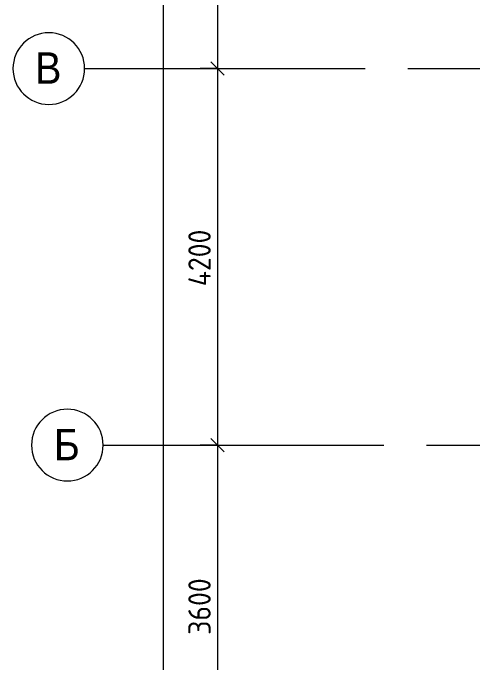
# Model space of a CAD drawing. Header units: millimetres. Extents: x 957 to 217451, y -8553 to 29000.
# Drawn here: x 23991 to 29117, y 1169 to 8420 of the extents above; entities that cross this region are included whole.
import ezdxf

# ---------------------------------------------------------------- set-up
doc = ezdxf.new("R2010")
doc.units = ezdxf.units.MM
doc.linetypes.add('Осевая', pattern=[3175, 635, -476.25, 1587.5, -476.25])
for name, color, linetype, lineweight in [('A-ANNO-DIMS', 7, 'Continuous', 9), ('A-ANNO-DIMS-100', 7, 'Continuous', 9), ('Оси', 7, 'Continuous', 9), ('Оси-1', 7, 'Continuous', 20), ('Оси-2', 7, 'Осевая', 9)]:
    doc.layers.add(name, color=color, linetype=linetype, lineweight=lineweight)
doc.styles.add('Arial', font='arial.ttf', dxfattribs={"width": 0.9, "height": 350})
doc.styles.add('ISOCPEUR_2', font='isocpeur.ttf', dxfattribs={"width": 0.9, "height": 250})
doc.dimstyles.new('ISO-2_5_0_9К_БОЛЬШОЙ', dxfattribs={"dimscale": 304.8, "dimtxt": 248.995294, "dimasz": 0.492126, "dimexe": 0.393701, "dimexo": 0.984252, "dimgap": 0, "dimtad": 1, "dimdec": 0, "dimrnd": 10, "dimzin": 0, "dimdsep": 46, "dimtxsty": 'ISOCPEUR_2', "dimblk1": 'OBLIQUE', "dimblk2": 'OBLIQUE', "dimsah": 1, "dimcen": 0.09, "dimdle": 0.393701, "dimazin": 0, "dimtfac": 1, "dimtdec": 4, "dimtix": 1, "dimtmove": 0, "dimatfit": 3, "dimfxl": 1, "dimtvp": 1, "dimtolj": 1, "dimtzin": 0, "dimarcsym": 2})

# ---------------------------------------------------------------- blocks, each defined once
blk = doc.blocks.new('Ось сетки - D8-29747960-План расстановки мебели и оборудования 3 этажа в осях 1-12')
at = {"layer": 'Оси-1'}
for start, end in [(360, 180), (180, 360)]:
    blk.add_arc((0, 0), 4, start, end, dxfattribs=at)
blk = doc.blocks.new('DIMBLOCK22-План расстановки мебели и оборудования 3 этажа в осях 1-12')
at = {"layer": 'A-ANNO-DIMS-100', "lineweight": 20}
for p, q in [((26275.7, 10500), (26200.7, 10575)), ((26275.7, 10500), (26350.7, 10425)), ((26275.7, 7800), (26200.7, 7875)), ((26275.7, 7800), (26350.7, 7725))]:
    blk.add_line(p, q, dxfattribs=at)
at = {"layer": 'A-ANNO-DIMS-100'}
for p, q in [((29008.7, 10500), (26155.7, 10500)), ((26275.7, 10500), (26275.7, 7800)), ((26275.7, 10500), (29008.7, 10500)), ((26081.7, 7800), (26395.7, 7800)), ((26275.7, 7800), (26081.7, 7800))]:
    blk.add_line(p, q, dxfattribs=at)
at = {"layer": 'A-ANNO-DIMS-100', "color": 0, "insert": (25949, 8834), "char_height": 250, "width": 758.478, "attachment_point": 1, "rotation": 90, "line_spacing_factor": 1.149209, "style": 'ISOCPEUR_2'}
blk.add_mtext('2700', dxfattribs=at)
blk = doc.blocks.new('_Oblique')
at = {"color": 0, "linetype": 'ByBlock', "lineweight": -2}
blk.add_line((-0.5, -0.5), (0.5, 0.5), dxfattribs=at)
blk = doc.blocks.new('DIMBLOCK23-План расстановки мебели и оборудования 3 этажа в осях 1-12')
at = {"layer": 'A-ANNO-DIMS-100', "lineweight": 20}
for p, q in [((26275.7, 7800), (26200.7, 7875)), ((26275.7, 7800), (26350.7, 7725)), ((26275.7, 3600), (26200.7, 3675)), ((26275.7, 3600), (26350.7, 3525))]:
    blk.add_line(p, q, dxfattribs=at)
at = {"layer": 'A-ANNO-DIMS-100'}
for p, q in [((26081.7, 7800), (26395.7, 7800)), ((26275.7, 7800), (26081.7, 7800)), ((26275.7, 7800), (26275.7, 3600)), ((26081.7, 3600), (26395.7, 3600)), ((26275.7, 3600), (26081.7, 3600))]:
    blk.add_line(p, q, dxfattribs=at)
at = {"layer": 'A-ANNO-DIMS-100', "color": 0, "insert": (25949, 5372), "char_height": 250, "width": 787.208, "attachment_point": 1, "rotation": 90, "line_spacing_factor": 1.149209, "style": 'ISOCPEUR_2'}
blk.add_mtext('4200', dxfattribs=at)
blk = doc.blocks.new('DIMBLOCK24-План расстановки мебели и оборудования 3 этажа в осях 1-12')
at = {"layer": 'A-ANNO-DIMS-100', "lineweight": 20}
for p, q in [((26275.7, 3600), (26200.7, 3675)), ((26275.7, 3600), (26350.7, 3525)), ((26275.7, 0), (26200.7, 75)), ((26275.7, 0), (26350.7, -75))]:
    blk.add_line(p, q, dxfattribs=at)
at = {"layer": 'A-ANNO-DIMS-100'}
for p, q in [((26081.7, 3600), (26395.7, 3600)), ((26275.7, 3600), (26081.7, 3600)), ((26275.7, 3600), (26275.7, -120)), ((26081.7, 0), (26395.7, 0)), ((26275.7, 0), (26081.7, 0))]:
    blk.add_line(p, q, dxfattribs=at)
at = {"layer": 'A-ANNO-DIMS-100', "color": 0, "insert": (25949, 1484), "char_height": 250, "width": 758.478, "attachment_point": 1, "rotation": 90, "line_spacing_factor": 1.149209, "style": 'ISOCPEUR_2'}
blk.add_mtext('3600', dxfattribs=at)
blk = doc.blocks.new('DIMBLOCK61-План расстановки мебели и оборудования 3 этажа в осях 1-12')
at = {"layer": 'A-ANNO-DIMS-100'}
for p, q in [((25666.4, 27120), (25666.4, -120)), ((25472.5, 27000), (25786.4, 27000)), ((25666.4, 27000), (25472.5, 27000)), ((25472.5, 0), (25786.4, 0)), ((25666.4, 0), (25472.5, 0))]:
    blk.add_line(p, q, dxfattribs=at)
at = {"layer": 'A-ANNO-DIMS-100', "lineweight": 20}
for p, q in [((25666.4, 27000), (25591.4, 27075)), ((25666.4, 27000), (25741.4, 26925)), ((25666.4, 0), (25591.4, 75)), ((25666.4, 0), (25741.4, -75))]:
    blk.add_line(p, q, dxfattribs=at)
at = {"layer": 'A-ANNO-DIMS-100', "color": 0, "insert": (25339.8, 13105), "char_height": 250, "width": 948.097, "attachment_point": 1, "rotation": 90, "line_spacing_factor": 1.149209, "style": 'ISOCPEUR_2'}
blk.add_mtext('27000', dxfattribs=at)

msp = doc.modelspace()

# ---------------------------------------------------------------- linework, layer by layer
at = {"layer": 'Оси'}
for p, q in [((24790.7, 7800), (27290.7, 7800)), ((24997.7, 3600), (27497.7, 3600))]:
    msp.add_line(p, q, dxfattribs=at)
at = {"layer": 'Оси-2'}
for p, q in [((27290.7, 7800), (65753.2, 7800)), ((27497.7, 3600), (65753.2, 3600))]:
    msp.add_line(p, q, dxfattribs=at)

# ---------------------------------------------------------------- block references
at = {"layer": 'Оси-1', "xscale": 99.99999999999993, "yscale": 99.99999999999993, "zscale": 99.99999999999993, "rotation": 269.9999999999994}
for p in [(24390.7, 7800), (24597.7, 3600)]:
    msp.add_blockref('Ось сетки - D8-29747960-План расстановки мебели и оборудования 3 этажа в осях 1-12', p, dxfattribs=at)

# ---------------------------------------------------------------- texts
at = {"layer": 'Оси', "char_height": 350, "attachment_point": 1, "style": 'Arial'}
for s, insert, width in [('\\fArial|b0|i0|c204|p34|;\\W.9;В', (24237.9, 7981), 360.759), ('\\fArial|b0|i0|c204|p34|;\\W.9;Б', (24448, 3781), 353.544)]:
    msp.add_mtext(s, dxfattribs=dict(at, insert=insert, width=width))

# ---------------------------------------------------------------- dimensions: what is measured, and where the dimension line sits
at = {"layer": 'A-ANNO-DIMS'}
for base, p1, p2, override, picture, middle in [((25666.4, 0), (25772.5, 27000), (25772.5, 0), {"dimpost": '<>', "dimfxl": 26999.999823}, 'DIMBLOCK61-План расстановки мебели и оборудования 3 этажа в осях 1-12', (25541.4, 13500)), ((26275.7, 7800), (29308.7, 10500), (26381.7, 7800), {"dimpost": '<>', "dimfxl": 3982.080618}, 'DIMBLOCK22-План расстановки мебели и оборудования 3 этажа в осях 1-12', (26150.7, 9150)), ((26275.7, 3600), (26381.7, 7800), (26381.7, 3600), {"dimpost": '<>', "dimfxl": 4200}, 'DIMBLOCK23-План расстановки мебели и оборудования 3 этажа в осях 1-12', (26150.7, 5700)), ((26275.7, 0), (26381.7, 3600), (26381.7, 0), {"dimpost": '<>', "dimfxl": 3600}, 'DIMBLOCK24-План расстановки мебели и оборудования 3 этажа в осях 1-12', (26150.7, 1800))]:
    dim = msp.add_linear_dim(base=base, p1=p1, p2=p2, angle=90, dimstyle='ISO-2_5_0_9К_БОЛЬШОЙ', override=override, dxfattribs=at)
    dim.commit()
    dim.dimension.update_dxf_attribs({"geometry": picture, "text_midpoint": middle})

doc.saveas('drawing.dxf')
